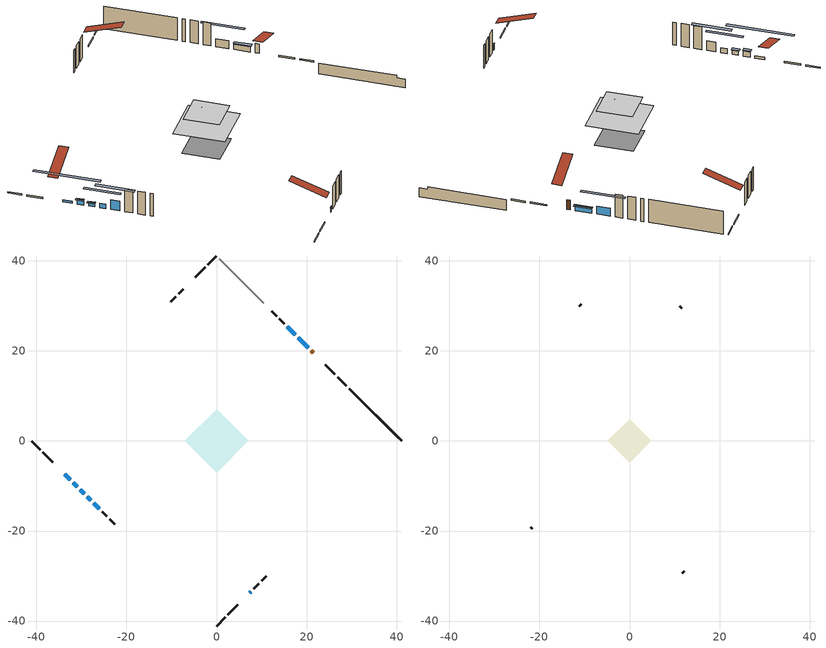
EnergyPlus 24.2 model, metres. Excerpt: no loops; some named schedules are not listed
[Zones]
conditioned space
 floor adiabatic (AdiabaticFloorConstruction): -7.01,0 0,7.01 7.01,0 0,-7.01 z2.67
 floor foundation (Slab1 construction): -5.13,0 0,5.13 5.13,0 0,-5.13 z-2.12
 wall outside (RimJoist1 construction): 0,-41.1 1.89,-39.21 / -41.1,0 -39.21,-1.89 / 0,41.1 -1.89,39.21 / 28.84,12.25 26.95,14.14 z0.23:0.53
 wall outside (RimJoist2 construction): 2.55,-38.55 4.72,-36.37 / -38.55,-2.55 -36.37,-4.72 / -2.55,38.55 -4.72,36.37 / 26.3,14.8 24.12,16.97 z0.23:0.53
 wall outside (AdiabaticWallConstruction 1): 21.49,19.61 21,20.1 z0.23:2.26
 wall outside (AdiabaticWallConstruction): 20.34,20.75 18.11,22.98 z0.23:1.37; -33.74,-7.35 -32.45,-8.65 z0.23:0.69; -31.79,-9.3 -30.91,-10.18 z0.23:1.35; -30.26,-10.84 -29.41,-11.69 z0.23:1.09; 7.35,-33.74 7.64,-33.45 z0.23:1.15; 17.46,23.64 15.69,25.4 z0.23:1.93; -28.76,-12.34 -27.93,-13.17 z0.23:1.22; -27.27,-13.82 -26.05,-15.05 z0.23:2.31
 wall outside (Wall1 construction): 8.3,-32.8 9.34,-31.75 / -25.39,-15.7 -24.35,-16.75 / -7.35,33.74 -8.4,32.7 / 15.04,26.06 13.99,27.1 z0.23:5.11
 wall outside (Wall2 construction): 10,-31.1 11.06,-30.04 / -23.69,-17.4 -22.63,-18.46 / -9.05,32.04 -10.12,30.98 / 13.34,27.76 12.28,28.82 z0.23:5.11
 wall foundation (FoundationWall1 construction): 29.5,11.6,-2.12 29.5,11.6,0.23 39.94,1.16,0.23 39.94,1.16,-0.28 41.1,0,-0.28 41.1,0,-2.12
 wall adiabatic (Wall5 construction): 10.54,30.55 0.66,40.44 z0.23:5.11
 window (WindowConstruction): 20.34,20.75 18.11,22.98 z0.23:1.37
 window (WindowConstruction 7): -33.74,-7.35 -32.45,-8.65 z0.23:0.69
 window (WindowConstruction 1): -31.79,-9.3 -30.91,-10.18 z0.23:1.35
 window (WindowConstruction 2): -30.26,-10.84 -29.41,-11.68 z0.23:1.09
 window (WindowConstruction 6): 7.35,-33.74 7.64,-33.45 z0.23:1.14
 window (WindowConstruction 3): 17.46,23.64 15.7,25.4 z0.23:1.93
 window (WindowConstruction 4): -28.75,-12.34 -27.93,-13.17 z0.23:1.22
 window (WindowConstruction 5): -27.27,-13.82 -26.05,-15.05 z0.23:2.31
 door (Door): 21.49,19.61 21,20.1 z0.23:2.26
 ceiling adiabatic (AdiabaticFloorConstruction): 0,-7.01 7.01,0 0,7.01 -7.01,0 z2.67
attic - vented
 floor to conditioned space (Floor1 construction Reversed): -4.78,0 0,4.78 4.78,0 0,-4.78 z5.11
 floor to conditioned space (Floor2 construction Reversed): -1.88,0 0,1.88 1.88,0 0,-1.88 z5.11
 wall outside (Wall3 construction): 11.72,-29.38 12.14,-28.96 / -21.97,-19.12 -21.55,-19.54 / -10.77,30.32 -11.19,29.9 / 11.62,29.48 11.2,29.9 z0.23:5.11
 roof outside (Roof1 construction): 6.7,-34.4,5.11 1.7,-29.4,7.46 0.38,-30.72,7.46 5.38,-35.72,5.11; -34.4,-6.7,5.11 -29.4,-1.7,7.46 -30.72,-0.38,7.46 -35.72,-5.38,5.11; -6.7,34.4,5.11 -1.7,29.4,7.46 -0.38,30.72,7.46 -5.38,35.72,5.11; 22.15,18.95,5.11 17.15,13.95,7.46 18.46,12.63,7.46 23.46,17.63,5.11
shading: 18.01,23.09 20.45,20.65 20.88,21.08 18.44,23.52 z1.52; -28.57,-12.53 -37.62,-3.47 -38.05,-3.9 -29,-12.96 z6.18; -30.81,-10.29 -31.9,-9.2 -32.33,-9.63 -31.24,-10.72 z1.5; -29.31,-11.79 -30.36,-10.73 -30.79,-11.17 -29.74,-12.22 z1.24; 7.75,-33.35 7.25,-33.85 7.35,-33.95 7.85,-33.45 z1.29; 13.65,27.45 19.51,21.59 19.94,22.02 14.08,27.88 z4.83; -25.88,-15.22 -30.8,-10.29 -31.24,-10.72 -26.31,-15.65 z4.12; -24,-17.1 -29.32,-11.77 -29.75,-12.21 -24.43,-17.53 z5.21
[Building]
Building 1: Terrain=Suburbs
[Site:Location]
Montreal Intl AP_QC: Latitude {deg}=45.47; Longitude {deg}=-73.74; Time Zone {hr}=-5; Elevation {m}=36; Keep Site Location Information=Yes
[Site:GroundTemperature:Shallow]
2.07863, -0.316383, -0.508184, 0.628371, 5.19101, 9.73239, 13.6695, 16.1636, 16.3755, 14.347, 10.5102, 6.10817
[Site:WaterMainsTemperature]
Calculation Method=Schedule; Temperature Schedule=mains temperature schedule
[Material] Roughness=Rough; Thermal Absorptance=0.9
Name | Thickness {m} | Conductivity {W/m-K} | Density {kg/m3} | Specific Heat {J/kg-K} | Solar Absorptance | Visible Absorptance
asphalt or fiberglass shingles | 0.00635 | 0.162714 | 1121.4 | 1465.45 | 0.4 | 0.4
ceiling loosefill ins | 0.254 | 0.0480833 | 16.02 | 1046.75 | 0.7 | 0.7
ceiling stud and cavity | 0.1397 | 0.426537 | 65.682 | 1177.47 | 0.7 | 0.7
ceiling stud and cavity 1 | 0.1397 | 1.08676 | 65.682 | 1177.47 | 0.7 | 0.7
concrete 4.0 in. | 0.1016 | 1.803125 | 2242.8 | 837.4 | 0.7 | 0.7
concrete 8.0 in. | 0.2032 | 1.803125 | 2242.8 | 837.4 | 0.7 | 0.7
door material | 0.04445 | 0.327969 | 512.64 | 1214.23 | 0.7 | 0.7
exterior vertical ins | 0.00209484 | 0.029427 | 32.04 | 1214.23 | 0.7 | 0.7
floor covering | 0.0127 | 0.0433444 | 54.468 | 1339.84 | 0.6 | 0.6
floor rigid ins; wall rigid ins | 0.512978 | 0.029427 | 32.04 | 1214.23 | 0.7 | 0.7
floor stud and cavity | 0.1397 | 1.75129 | 37.0049 | 1207.88 | 0.7 | 0.7
furniture material conditioned space 1 | 0.1524 | 0.115458 | 640.8 | 1214.23 | 0.6 | 0.6
gypsum board | 0.0127 | 0.160291 | 801 | 837.4 | 0.6 | 0.6
gypsum board 1 | 0.0127 | 0.160291 | 801 | 837.4 | 0.7 | 0.7
osb sheathing 0.5 in. | 0.0127 | 0.115458 | 512.64 | 1214.23 | 0.7 | 0.7
osb sheathing 0.5 in. 1 | 0.0127 | 0.115458 | 512.64 | 1214.23 | 0.4 | 0.4
osb sheathing 0.75 in. | 0.01905 | 0.115458 | 512.64 | 1214.23 | 0.7 | 0.7
osb sheathing 2.0 in. | 0.0508 | 0.115458 | 512.64 | 1214.23 | 0.7 | 0.7
rim joist rigid ins | 0.051816 | 0.029427 | 32.04 | 1214.23 | 0.7 | 0.7
rim joist stud and cavity | 0.0508 | 0.0430225 | 125.044 | 1163.47 | 0.6 | 0.6
rim joist stud and cavity 1 | 0.0508 | 0.208183 | 125.044 | 1163.47 | 0.6 | 0.6
wall stud and cavity | 0.1397 | 0.0942262 | 139.0536 | 1170.24 | 0.7 | 0.7
wall stud and cavity 1 | 0.1397 | 0.0816238 | 139.0536 | 1170.24 | 0.7 | 0.7
wall stud and cavity 2 | 0.0889 | 6.1454 | 50.32683 | 1063.81 | 0.6 | 0.6
wall stud and cavity 3 | 0.1397 | 0.0745279 | 139.0536 | 1170.24 | 0.7 | 0.7
wall stud and cavity 4 | 0.0889 | 0.380278 | 52.3479 | 1209.89 | 0.7 | 0.7
wall stud and cavity 5 | 0.0889 | 0.391764 | 83.0341 | 1211.67 | 0.7 | 0.7
wood siding | 0.0254 | 0.102417 | 544.68 | 1172.36 | 0.4 | 0.4
wood siding 1 | 0.00254 | 0.102417 | 544.68 | 1172.36 | 0.4 | 0.4
wood siding 2; wood siding 3; wood siding 4 | 0.0254 | 0.102417 | 544.68 | 1172.36 | 0.7 | 0.7
[WindowMaterial:SimpleGlazingSystem]
Name | U-Factor {W/m2-K} | Solar Heat Gain Coefficient
WindowMaterial | 1.782892 | 0.39
WindowMaterial 1 | 1.83172 | 0.37
WindowMaterial 2 | 1.88055 | 0.35
WindowMaterial 3 | 1.62448 | 0.44
WindowMaterial 4 | 1.86295 | 0.36
WindowMaterial 5 | 4.23181 | 0.68
WindowMaterial 6 | 3.13539 | 0.43
WindowMaterial 7 | 5.70412 | 0.6
[Construction]
AdiabaticFloorConstruction: floor stud and cavity, floor rigid ins, osb sheathing 0.75 in., floor covering
AdiabaticWallConstruction: wood siding 3, wall rigid ins, wall stud and cavity 4, gypsum board
AdiabaticWallConstruction 1: wood siding 4, wall rigid ins, wall stud and cavity 4, gypsum board
Door: door material
Floor1 construction Reversed: gypsum board, ceiling stud and cavity, ceiling loosefill ins
Floor2 construction Reversed: gypsum board, ceiling stud and cavity 1, ceiling loosefill ins
FoundationWall1 construction: concrete 8.0 in., gypsum board 1
furniture construction conditioned space 1: furniture material conditioned space 1
PartitionWallConstruction: gypsum board, wall stud and cavity 5, gypsum board
RimJoist1 construction: wood siding 2, osb sheathing 2.0 in., rim joist stud and cavity
RimJoist2 construction: wood siding 2, rim joist rigid ins, osb sheathing 2.0 in., rim joist stud and cavity 1
Roof1 construction: asphalt or fiberglass shingles
Slab1 construction: concrete 4.0 in.
Wall1 construction: wood siding, osb sheathing 0.5 in., wall stud and cavity, gypsum board
Wall2 construction: wood siding, osb sheathing 0.5 in., wall stud and cavity 1, gypsum board
Wall3 construction: wood siding 1, wall stud and cavity 2
Wall5 construction: osb sheathing 0.5 in. 1, wall stud and cavity 3, gypsum board
WindowConstruction: WindowMaterial
WindowConstruction 1: WindowMaterial 1
WindowConstruction 2: WindowMaterial 2
WindowConstruction 3: WindowMaterial 3
WindowConstruction 4: WindowMaterial 4
WindowConstruction 5: WindowMaterial 5
WindowConstruction 6: WindowMaterial 6
WindowConstruction 7: WindowMaterial 7
[Zone] Multiplier=1; Part of Total Floor Area=Yes
Name | Volume {m3}
attic - vented | 20.1749
conditioned space | 386
[Space]
Name | Zone | Volume {m3}
attic - vented 1 | attic - vented | 20.1749
conditioned space 1 | conditioned space | 386
[ZoneInfiltration:EffectiveLeakageArea]
infil attic - vented 1: Zone or Space=attic - vented 1; Schedule=Always On Discrete; Effective Air Leakage Area {cm2}=2108.8; Stack Coefficient=0.000503051; Wind Coefficient=1.5154e-05
[ZoneMixing]
whole house fan mix: Zone or Space=attic - vented; Schedule=Always On Continuous; Design Flow Rate Calculation Method=Flow/Zone; Design Flow Rate {m3/s}=0; Source Zone or Space=conditioned space
[SurfaceProperty:ExposedFoundationPerimeter]
Slab1: Exposed Perimeter Calculation Method=TotalExposedPerimeter; Total Exposed Perimeter {m}=16.398
[InternalMass] Zone or ZoneList=conditioned space; Space or SpaceList=conditioned space 1
Name | Construction | Surface Area {m2}
furniture mass conditioned space 1 | furniture construction conditioned space 1 | 60.448
partition wall mass | PartitionWallConstruction | 151.12
[Lights]
interior lighting: Zone or ZoneList or Space or SpaceList=conditioned space 1; Schedule=interior lighting schedule; Design Level Calculation Method=LightingLevel; Lighting Level {W}=343.2; Return Air Fraction=0; Fraction Radiant=0.6; Fraction Visible=0.2; Fraction Replaceable=1
[People]
occupants: Zone or ZoneList or Space or SpaceList=conditioned space 1; Number of People Schedule=occupants schedule; Number of People Calculation Method=People; Number of People=3; Fraction Radiant=0.314171; Sensible Heat Fraction=0.56303; Activity Level Schedule=occupants activity schedule; Carbon Dioxide Generation Rate {m3/s-W}=0; Enable ASHRAE 55 Comfort Warnings=No; Mean Radiant Temperature Calculation Type=EnclosureAveraged
[ElectricEquipment] Zone or ZoneList or Space or SpaceList=conditioned space 1; Design Level Calculation Method=EquipmentLevel
Name | Schedule | Design Level {W} | Fraction Latent | Fraction Radiant | Fraction Lost
clothes dryer | clothes dryer schedule | 140.772 | 0.015 | 0.081 | 0.85
clothes washer | clothes washer schedule | 32.1985 | 0.03 | 0.162 | 0.7
cooking range | cooking range schedule | 208.969 | 0.08 | 0.432 | 0.2
dishwasher | dishwasher schedule | 66.8632 | 0.3 | 0.18 | 0.4
fridge | fridge schedule | 72.9452 | 0 | 0.6 | 0
mech vent bath fan 0 | mech vent bath fan 0 schedule | 50.2 | 0 | 0 | 1
mech vent bath fan 1 | mech vent bath fan 1 schedule | 50.2 | 0 | 0 | 1
mech vent house fan | mech vent house fan schedule | 0 | 0 | 0 | 1
mech vent house fan cfis | mech vent house fan cfis schedule | 0 | 0 | 0 | 0
mech vent range fan 0 | mech vent range fan 0 schedule | 57 | 0 | 0 | 1
misc plug loads | misc plug loads schedule | 494.7 | 0.045 | 0.513 | 0.1
whole house fan | Always On Discrete | 0 | 0 | 0 | 1
[OtherEquipment] Zone or ZoneList or Space or SpaceList=conditioned space 1; Design Level Calculation Method=EquipmentLevel
Name | Fuel Type | Schedule | Design Level {W} | Fraction Latent | Fraction Radiant | Fraction Lost
clothes dryer 1 | Electricity | clothes dryer schedule | 0 | 0.015 | 0.081 | 0.85
cooking range 1 | Electricity | cooking range schedule | 0 | 0.08 | 0.432 | 0.2
general water use latent | None | general water use schedule | 59.3978 | 1 | 0 | 0
general water use sensible | None | general water use schedule | -58.539 | 0 | 0.6 | 0
mech vent house fan latent load | None | Always On Discrete | 0 | 1 | 0 | 0
mech vent house fan sensible load | None | Always On Discrete | 0 | 0 | 0 | 0
water heater energy adjustment1 | Electricity | Always On Discrete | 0.01 | 0 | 0 | 1
[ZoneInfiltration:DesignFlowRate] Zone or ZoneList or Space or SpaceList=conditioned space 1; Schedule=Always On Discrete; Design Flow Rate Calculation Method=Flow/Zone; Design Flow Rate {m3/s}=0
infil flow; natural vent flow; whole house fan flow
[ZoneControl:Thermostat]
conditioned space Thermostat: Zone or ZoneList=conditioned space; Control Type Schedule=conditioned space Thermostat Schedule; Control 1=conditioned space temperature setpoint; Temperature Difference Between Cutout And Setpoint {deltaC}=0
[ZoneHVAC:Baseboard:Convective:Electric]
electric baseboard: Availability Schedule=Always On Discrete; Heating Design Capacity {W}=8358.09; Efficiency=1
[Zone equipment]
conditioned space: electric baseboard
[Foundation:Kiva]
Foundation Kiva 1: Initial Indoor Air Temperature {C}=18; Wall Height Above Grade {m}=0.230002; Wall Depth Below Slab {m}=0.2032; Custom Block Material Name 1=exterior vertical ins; Custom Block Depth 1 {m}=2.350008; Custom Block X Position 1 {m}=0.2159; Custom Block Z Position 1 {m}=0
[Foundation:Kiva:Settings]
Soil Conductivity {W/m-K}=0.849921; Soil Density {kg/m3}=1842.3; Soil Specific Heat {J/kg-K}=418.7; Ground Solar Absorptivity=0.9; Ground Thermal Absorptivity=0.9; Ground Surface Roughness {m}=0.03; Far-Field Width {m}=40; Deep-Ground Boundary Condition=ZeroFlux; Deep-Ground Depth {m}=40; Minimum Cell Dimension {m}=0.2; Maximum Cell Growth Coefficient=3; Simulation Timestep=Timestep
[Exterior:Lights]
exterior lighting: Schedule=exterior lighting schedule; Design Level {W}=75.6
[EnergyManagementSystem:GlobalVariable]
infil_program_Qfan
infil_program_Qinf
natural_vent_program_Qnv
natural_vent_program_Qwhf
[EnergyManagementSystem:Sensor]
Name | Output:Variable or Output:Meter Index Key | Output:Variable or Output:Meter
airflow_gain | infil flow | Infiltration Sensible Heat Gain Energy
airflow_gain_1 | natural vent flow | Infiltration Sensible Heat Gain Energy
airflow_gain_2 | whole house fan flow | Infiltration Sensible Heat Gain Energy
airflow_loss | infil flow | Infiltration Sensible Heat Loss Energy
airflow_loss_1 | natural vent flow | Infiltration Sensible Heat Loss Energy
airflow_loss_2 | whole house fan flow | Infiltration Sensible Heat Loss Energy
clg_load_cond |  | Cooling:EnergyTransfer:Zone:CONDITIONED SPACE
clg_sp_s; clg_sp_s_1 | cooling setpoint | Schedule Value
clothes_dryer_exhaust_0_sch_s | clothes dryer exhaust 0 schedule | Schedule Value
conditioned_space_clg_unmet_s | conditioned space | Zone Cooling Setpoint Not Met Time
conditioned_space_htg_unmet_s | conditioned space | Zone Heating Setpoint Not Met Time
cool_season | cooling season schedule | Schedule Value
fridge_tin_s | conditioned space | Zone Mean Air Temperature
htg_load_cond |  | Heating:EnergyTransfer:Zone:CONDITIONED SPACE
htg_sp_s; htg_sp_s_1 | heating setpoint | Schedule Value
ig_ee_conv | clothes dryer | Electric Equipment Convective Heating Energy
ig_ee_conv_2 | cooking range | Electric Equipment Convective Heating Energy
ig_ee_conv_4 | fridge | Electric Equipment Convective Heating Energy
ig_ee_conv_5 | misc plug loads | Electric Equipment Convective Heating Energy
ig_ee_conv_6 | whole house fan | Electric Equipment Convective Heating Energy
ig_ee_rad | clothes dryer | Electric Equipment Radiant Heating Energy
ig_ee_rad_2 | cooking range | Electric Equipment Radiant Heating Energy
ig_ee_rad_4 | fridge | Electric Equipment Radiant Heating Energy
ig_ee_rad_5 | misc plug loads | Electric Equipment Radiant Heating Energy
ig_ee_rad_6 | whole house fan | Electric Equipment Radiant Heating Energy
ig_lgt_conv | interior lighting | Lights Convective Heating Energy
ig_lgt_rad | interior lighting | Lights Radiant Heating Energy
ig_lgt_vis | interior lighting | Lights Visible Radiation Heating Energy
ig_oe_conv | clothes dryer 1 | Other Equipment Convective Heating Energy
ig_oe_conv_1 | cooking range 1 | Other Equipment Convective Heating Energy
ig_oe_conv_2 | general water use latent | Other Equipment Convective Heating Energy
ig_oe_conv_3 | general water use sensible | Other Equipment Convective Heating Energy
ig_oe_conv_4 | water heater energy adjustment1 | Other Equipment Convective Heating Energy
ig_oe_rad | clothes dryer 1 | Other Equipment Radiant Heating Energy
ig_oe_rad_1 | cooking range 1 | Other Equipment Radiant Heating Energy
ig_oe_rad_2 | general water use latent | Other Equipment Radiant Heating Energy
ig_oe_rad_3 | general water use sensible | Other Equipment Radiant Heating Energy
ig_oe_rad_4 | water heater energy adjustment1 | Other Equipment Radiant Heating Energy
ig_ppl_conv | occupants | People Convective Heating Energy
ig_ppl_rad | occupants | People Radiant Heating Energy
im_conv | furniture mass conditioned space 1 | Surface Inside Face Convection Heat Gain Energy
im_conv_1 | partition wall mass | Surface Inside Face Convection Heat Gain Energy
im_ig | furniture mass conditioned space 1 | Surface Inside Face Internal Gains Radiation Heat Gain Energy
im_ig_1 | partition wall mass | Surface Inside Face Internal Gains Radiation Heat Gain Energy
im_lgt | furniture mass conditioned space 1 | Surface Inside Face Lights Radiation Heat Gain Energy
im_lgt_1 | partition wall mass | Surface Inside Face Lights Radiation Heat Gain Energy
im_sol | furniture mass conditioned space 1 | Surface Inside Face Solar Radiation Heat Gain Energy
im_sol_1 | partition wall mass | Surface Inside Face Solar Radiation Heat Gain Energy
im_surf | furniture mass conditioned space 1 | Surface Inside Face Net Surface Thermal Radiation Heat Gain Energy
im_surf_1 | partition wall mass | Surface Inside Face Net Surface Thermal Radiation Heat Gain Energy
mech_vent_bath_fan_0_sch_s | mech vent bath fan 0 schedule | Schedule Value
mech_vent_bath_fan_1_sch_s | mech vent bath fan 1 schedule | Schedule Value
mech_vent_range_fan_0_sch_s | mech vent range fan 0 schedule | Schedule Value
mv_conv | mech vent bath fan 0 | Electric Equipment Convective Heating Energy
mv_conv_1 | mech vent bath fan 1 | Electric Equipment Convective Heating Energy
mv_conv_2 | mech vent house fan | Electric Equipment Convective Heating Energy
mv_conv_3 | mech vent house fan cfis | Electric Equipment Convective Heating Energy
mv_conv_4 | mech vent range fan 0 | Electric Equipment Convective Heating Energy
mv_conv_5 | mech vent house fan latent load | Other Equipment Convective Heating Energy
mv_conv_6 | mech vent house fan sensible load | Other Equipment Convective Heating Energy
mv_rad | mech vent bath fan 0 | Electric Equipment Radiant Heating Energy
mv_rad_1 | mech vent bath fan 1 | Electric Equipment Radiant Heating Energy
mv_rad_2 | mech vent house fan | Electric Equipment Radiant Heating Energy
mv_rad_3 | mech vent house fan cfis | Electric Equipment Radiant Heating Energy
mv_rad_4 | mech vent range fan 0 | Electric Equipment Radiant Heating Energy
mv_rad_5 | mech vent house fan latent load | Other Equipment Radiant Heating Energy
mv_rad_6 | mech vent house fan sensible load | Other Equipment Radiant Heating Energy
natural_vent_s | natural vent schedule | Schedule Value
out_pb_s |  | Site Outdoor Air Barometric Pressure
out_wt_s |  | Site Outdoor Air Humidity Ratio
site_vw_s |  | Site Wind Speed
ss_back_out | Window1 | Surface Window Shortwave from Zone Back Out Window Heat Transfer Rate
ss_back_out_1 | Window10 | Surface Window Shortwave from Zone Back Out Window Heat Transfer Rate
ss_back_out_2 | Window3 | Surface Window Shortwave from Zone Back Out Window Heat Transfer Rate
ss_back_out_3 | Window4 | Surface Window Shortwave from Zone Back Out Window Heat Transfer Rate
ss_back_out_4 | Window5 | Surface Window Shortwave from Zone Back Out Window Heat Transfer Rate
ss_back_out_5 | Window7 | Surface Window Shortwave from Zone Back Out Window Heat Transfer Rate
ss_back_out_6 | Window8 | Surface Window Shortwave from Zone Back Out Window Heat Transfer Rate
ss_back_out_7 | Window9 | Surface Window Shortwave from Zone Back Out Window Heat Transfer Rate
ss_conv | Door1 | Surface Inside Face Convection Heat Gain Energy
ss_conv_1 | Window1 | Surface Inside Face Convection Heat Gain Energy
ss_conv_2 | Window10 | Surface Inside Face Convection Heat Gain Energy
ss_conv_3 | Window3 | Surface Inside Face Convection Heat Gain Energy
ss_conv_4 | Window4 | Surface Inside Face Convection Heat Gain Energy
ss_conv_5 | Window5 | Surface Inside Face Convection Heat Gain Energy
ss_conv_6 | Window7 | Surface Inside Face Convection Heat Gain Energy
ss_conv_7 | Window8 | Surface Inside Face Convection Heat Gain Energy
ss_conv_8 | Window9 | Surface Inside Face Convection Heat Gain Energy
ss_ig | Door1 | Surface Inside Face Internal Gains Radiation Heat Gain Energy
ss_ig_1 | Window1 | Surface Inside Face Internal Gains Radiation Heat Gain Energy
ss_ig_2 | Window10 | Surface Inside Face Internal Gains Radiation Heat Gain Energy
ss_ig_3 | Window3 | Surface Inside Face Internal Gains Radiation Heat Gain Energy
ss_ig_4 | Window4 | Surface Inside Face Internal Gains Radiation Heat Gain Energy
ss_ig_5 | Window5 | Surface Inside Face Internal Gains Radiation Heat Gain Energy
ss_ig_6 | Window7 | Surface Inside Face Internal Gains Radiation Heat Gain Energy
ss_ig_7 | Window8 | Surface Inside Face Internal Gains Radiation Heat Gain Energy
ss_ig_8 | Window9 | Surface Inside Face Internal Gains Radiation Heat Gain Energy
ss_lgt | Door1 | Surface Inside Face Lights Radiation Heat Gain Energy
ss_sol | Door1 | Surface Inside Face Solar Radiation Heat Gain Energy
ss_surf | Door1 | Surface Inside Face Net Surface Thermal Radiation Heat Gain Energy
ss_surf_1 | Window1 | Surface Inside Face Net Surface Thermal Radiation Heat Gain Energy
ss_surf_2 | Window10 | Surface Inside Face Net Surface Thermal Radiation Heat Gain Energy
ss_surf_3 | Window3 | Surface Inside Face Net Surface Thermal Radiation Heat Gain Energy
ss_surf_4 | Window4 | Surface Inside Face Net Surface Thermal Radiation Heat Gain Energy
ss_surf_5 | Window5 | Surface Inside Face Net Surface Thermal Radiation Heat Gain Energy
ss_surf_6 | Window7 | Surface Inside Face Net Surface Thermal Radiation Heat Gain Energy
ss_surf_7 | Window8 | Surface Inside Face Net Surface Thermal Radiation Heat Gain Energy
ss_surf_8 | Window9 | Surface Inside Face Net Surface Thermal Radiation Heat Gain Energy
ss_trans_in | Window1 | Surface Window Transmitted Solar Radiation Rate
ss_trans_in_1 | Window10 | Surface Window Transmitted Solar Radiation Rate
ss_trans_in_2 | Window3 | Surface Window Transmitted Solar Radiation Rate
ss_trans_in_3 | Window4 | Surface Window Transmitted Solar Radiation Rate
ss_trans_in_4 | Window5 | Surface Window Transmitted Solar Radiation Rate
ss_trans_in_5 | Window7 | Surface Window Transmitted Solar Radiation Rate
ss_trans_in_6 | Window8 | Surface Window Transmitted Solar Radiation Rate
ss_trans_in_7 | Window9 | Surface Window Transmitted Solar Radiation Rate
ss_trans_out | Window1 | Surface Inside Face Initial Transmitted Diffuse Transmitted Out Window Solar Radiation Rate
ss_trans_out_1 | Window10 | Surface Inside Face Initial Transmitted Diffuse Transmitted Out Window Solar Radiation Rate
ss_trans_out_2 | Window3 | Surface Inside Face Initial Transmitted Diffuse Transmitted Out Window Solar Radiation Rate
ss_trans_out_3 | Window4 | Surface Inside Face Initial Transmitted Diffuse Transmitted Out Window Solar Radiation Rate
ss_trans_out_4 | Window5 | Surface Inside Face Initial Transmitted Diffuse Transmitted Out Window Solar Radiation Rate
ss_trans_out_5 | Window7 | Surface Inside Face Initial Transmitted Diffuse Transmitted Out Window Solar Radiation Rate
ss_trans_out_6 | Window8 | Surface Inside Face Initial Transmitted Diffuse Transmitted Out Window Solar Radiation Rate
ss_trans_out_7 | Window9 | Surface Inside Face Initial Transmitted Diffuse Transmitted Out Window Solar Radiation Rate
s_conv | Floor1 | Surface Inside Face Convection Heat Gain Energy
s_conv_1 | Floor2 | Surface Inside Face Convection Heat Gain Energy
s_conv_10 | RimJoist2:225 | Surface Inside Face Convection Heat Gain Energy
s_conv_11 | RimJoist2:315 | Surface Inside Face Convection Heat Gain Energy
s_conv_12 | RimJoist2:45 | Surface Inside Face Convection Heat Gain Energy
s_conv_13 | Slab1 | Surface Inside Face Convection Heat Gain Energy
s_conv_14 | Wall1:135 | Surface Inside Face Convection Heat Gain Energy
s_conv_15 | Wall1:225 | Surface Inside Face Convection Heat Gain Energy
s_conv_16 | Wall1:315 | Surface Inside Face Convection Heat Gain Energy
s_conv_17 | Wall1:45 | Surface Inside Face Convection Heat Gain Energy
s_conv_18 | Wall2:135 | Surface Inside Face Convection Heat Gain Energy
s_conv_19 | Wall2:225 | Surface Inside Face Convection Heat Gain Energy
s_conv_2 | FoundationWall1 | Surface Inside Face Convection Heat Gain Energy
s_conv_20 | Wall2:315 | Surface Inside Face Convection Heat Gain Energy
s_conv_21 | Wall2:45 | Surface Inside Face Convection Heat Gain Energy
s_conv_22 | Wall5 | Surface Inside Face Convection Heat Gain Energy
s_conv_3 | inferred conditioned ceiling | Surface Inside Face Convection Heat Gain Energy
s_conv_4 | inferred conditioned floor | Surface Inside Face Convection Heat Gain Energy
s_conv_5 | RimJoist1:135 | Surface Inside Face Convection Heat Gain Energy
s_conv_6 | RimJoist1:225 | Surface Inside Face Convection Heat Gain Energy
s_conv_7 | RimJoist1:315 | Surface Inside Face Convection Heat Gain Energy
s_conv_8 | RimJoist1:45 | Surface Inside Face Convection Heat Gain Energy
